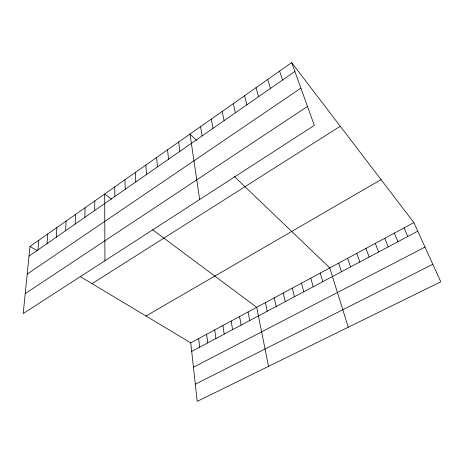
<?xml version="1.0" encoding="UTF-8"?>
<svg xmlns="http://www.w3.org/2000/svg" width="464" height="464" viewBox="0 0 464 464"><rect width="100%" height="100%" fill="white"/><g stroke="black" fill="none" stroke-linecap="round" stroke-linejoin="round"><path stroke-width="0.7" d="M94.697 210.494L94.795 200.929M84.842 217.332L85.086 207.75M75.156 224.06L75.533 214.461M65.633 230.678L66.132 221.067M56.254 237.185L56.886 227.563M47.032 243.588L47.78 233.955M37.955 249.893L38.825 240.248M30.003 246.442L23.2 313.571L314.325 125.379L291.688 62.623L30.003 246.442L37.166 250.74M29.023 256.099L294.884 71.479M27.202 274.096L300.892 88.137M25.224 293.613L307.487 106.43M92.058 283.661L340.292 126.26M145.998 316.007L381.054 179.62M190.756 342.85L413.871 222.587L440.8 281.805L197.2 401.377L190.756 342.85L80.226 276.561M191.696 351.41L417.768 231.159M193.442 367.25L425.018 247.092M195.309 384.221L432.837 264.294M111.534 199.114L104.673 193.993L104.945 260.727M152.633 229.75L256.685 307.313L268.54 366.357M196.539 140.308L190.002 134.05L199.653 199.508M234.308 176.482L329.776 267.914L348.255 327.23M291.688 62.623L413.871 222.587M404.04 227.888L407.786 236.466M394.336 233.119L397.938 241.703M384.755 238.281L388.217 246.877M375.301 243.38L378.624 251.981M365.963 248.408L369.153 257.015M356.746 253.379L359.803 261.992M347.64 258.286L350.575 266.899M279.601 71.12L282.564 80.034M338.656 263.129L341.463 271.747M267.722 79.46L270.46 88.438M320.212 273.07L322.764 281.694M310.77 278.156L313.2 286.781M256.047 87.661L258.57 96.692M301.455 283.179L303.763 291.804M244.569 95.723L246.889 104.806M292.268 288.132L294.449 296.757M283.197 293.022L285.261 301.641M233.288 103.646L235.405 112.781M274.247 297.847L276.196 306.466M265.408 302.609L267.247 311.222M222.192 111.441L224.112 120.623M248.078 311.953L249.696 320.56M211.288 119.103L213.017 128.325M239.575 316.535L241.094 325.136M200.558 126.637L202.107 135.906M231.182 321.059L232.597 329.655M222.894 325.525L224.211 334.115M214.71 329.939L215.928 338.523M206.625 334.295L207.75 342.873M178.675 142.007L179.864 151.351M198.638 338.598L199.671 347.171M167.55 149.826L168.554 159.204M156.612 157.511L157.441 166.918M145.864 165.056L146.525 174.499M135.302 172.475L135.801 181.946M124.92 179.771L125.257 189.271M114.712 186.946L114.898 196.463"/></g></svg>
